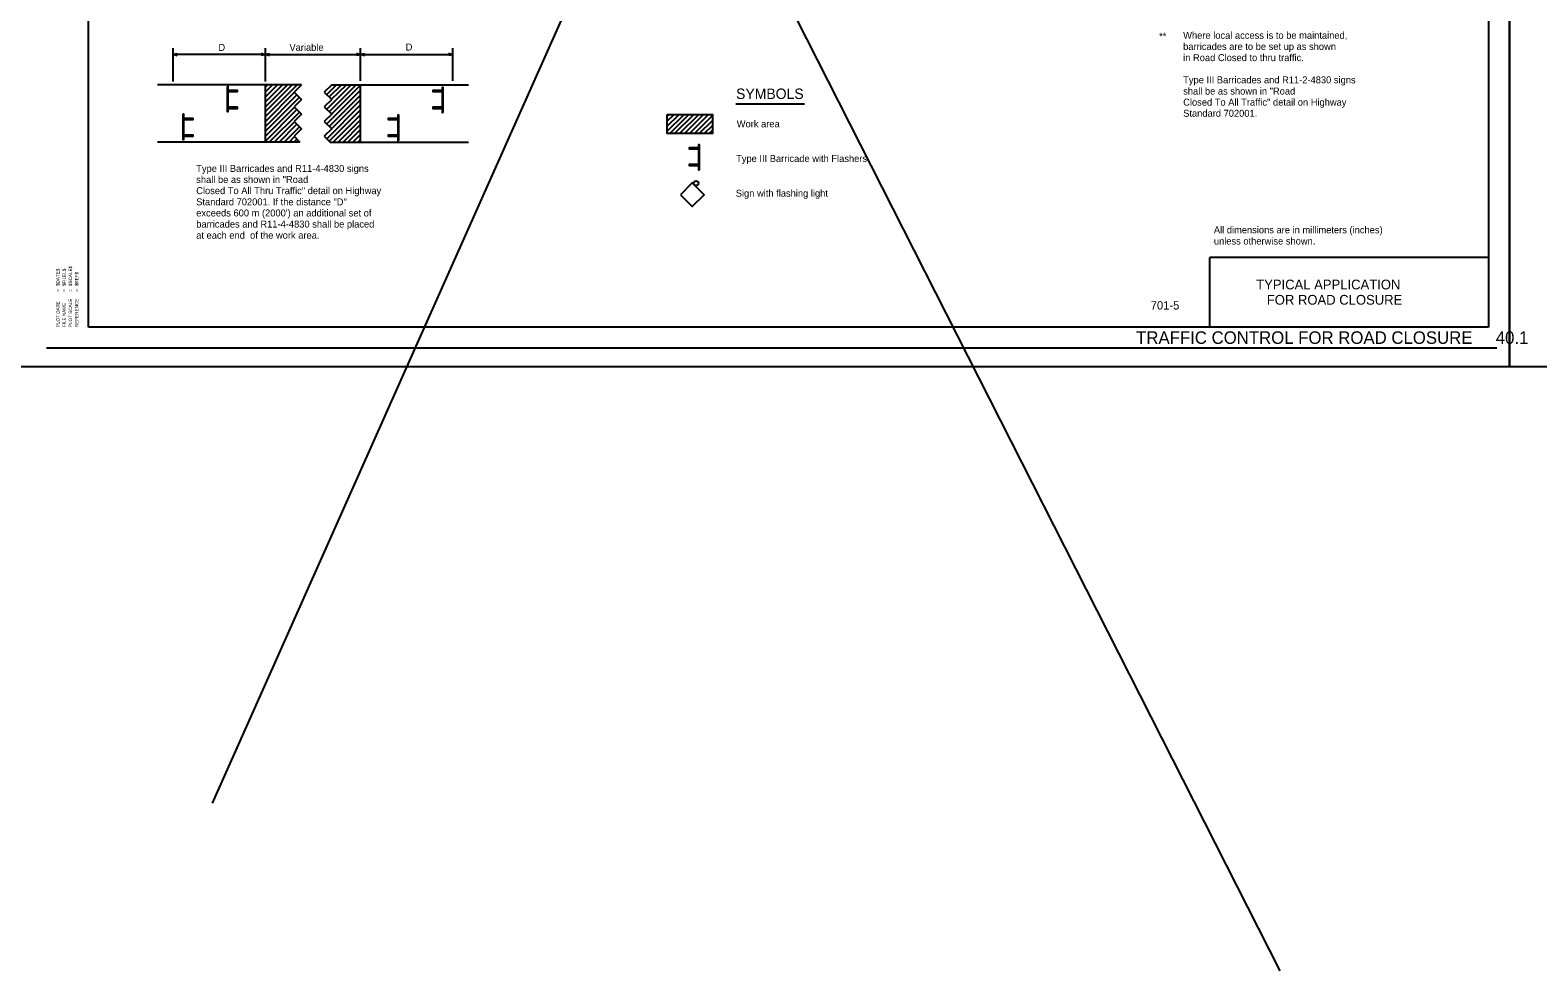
# Model space of a CAD drawing. Extents: x 2147643 to 2167443, y 2146757 to 2149469.
# Drawn here: x 2149474 to 2151277, y 2146757 to 2147883 of the extents above; entities that cross this region are included whole.
import ezdxf

# ---------------------------------------------------------------- set-up
doc = ezdxf.new("R2010")
doc.units = 0
for name, color, linetype in [('Design_PR_EOP', 7, 'Continuous'), ('Design_PR_Roadway Dimensions', 7, 'Continuous'), ('Design_PR_Roadway Notes', 7, 'Continuous'), ('Level 1', 7, 'Continuous'), ('Level 23', 7, 'Continuous'), ('Removal_Items', 7, 'Continuous'), ('Sheets_General Details', 7, 'Continuous'), ('Sheets_Plotter Plotting Border', 7, 'Continuous'), ('Stage_Construction Traffic Control', 7, 'Continuous')]:
    doc.layers.add(name, color=color, linetype=linetype)

msp = doc.modelspace()

# ---------------------------------------------------------------- linework, layer by layer
at = {"layer": 'Design_PR_EOP'}
for p, q in [((2149798.2, 2147817.3), (2149625.7, 2147817.3)), ((2149754.9, 2147748.6), (2149754.9, 2147817.3)), ((2149798.2, 2147817.3), (2149789.4, 2147808.5)), ((2149834.3, 2147817.3), (2149825.4, 2147808.5)), ((2149834.3, 2147817.3), (2149997.9, 2147817.3)), ((2149868.8, 2147748.6), (2149868.8, 2147817.3)), ((2149789.4, 2147808.5), (2149798.2, 2147799.7)), ((2149798.2, 2147799.7), (2149789.4, 2147790.8)), ((2149825.4, 2147808.5), (2149834.3, 2147799.7)), ((2149834.3, 2147799.7), (2149825.4, 2147790.8)), ((2149789.4, 2147790.8), (2149798.2, 2147782)), ((2149798.2, 2147782), (2149789.4, 2147773.2)), ((2149825.4, 2147790.8), (2149834.3, 2147782)), ((2149834.3, 2147782), (2149825.4, 2147773.2)), ((2149789.4, 2147773.2), (2149798.2, 2147764.3)), ((2149798.2, 2147764.3), (2149789.4, 2147755.5)), ((2149825.4, 2147773.2), (2149834.3, 2147764.3)), ((2149834.3, 2147764.3), (2149825.4, 2147755.5)), ((2149796.3, 2147748.6), (2149625.7, 2147748.6)), ((2149789.4, 2147755.5), (2149796.3, 2147748.6)), ((2149825.4, 2147755.5), (2149832.3, 2147748.6)), ((2149832.3, 2147748.6), (2149997.9, 2147748.6))]:
    msp.add_line(p, q, dxfattribs=at)
at = {"layer": 'Design_PR_Roadway Dimensions'}
for p, q in [((2149644.5, 2147821), (2149644.5, 2147861.1)), ((2149754.9, 2147853.4), (2149644.5, 2147853.4)), ((2149754.9, 2147821), (2149754.9, 2147861.1)), ((2149754.9, 2147853.4), (2149868.8, 2147853.4)), ((2149868.8, 2147822), (2149868.8, 2147861.1)), ((2149868.8, 2147853.4), (2149979.1, 2147853.4)), ((2149979.1, 2147822), (2149979.1, 2147861.1))]:
    msp.add_line(p, q, dxfattribs=at)
for points in [[(2149649.5, 2147852.4), (2149649.1, 2147853.3), (2149649, 2147854.3), (2149647, 2147853.9), (2149644.5, 2147853.4), (2149647.2, 2147852.9)], [(2149749.9, 2147854.5), (2149750.3, 2147853.5), (2149750.5, 2147852.6), (2149752.4, 2147853), (2149754.9, 2147853.4), (2149752.2, 2147853.9)], [(2149759.9, 2147852.4), (2149759.5, 2147853.3), (2149759.3, 2147854.3), (2149757.4, 2147853.9), (2149754.9, 2147853.4), (2149757.6, 2147852.9)], [(2149863.8, 2147854.5), (2149864.2, 2147853.5), (2149864.3, 2147852.6), (2149866.3, 2147853), (2149868.8, 2147853.4), (2149866.1, 2147853.9)], [(2149873.8, 2147852.4), (2149873.4, 2147853.3), (2149873.2, 2147854.3), (2149871.3, 2147853.9), (2149868.8, 2147853.4), (2149871.4, 2147852.9)], [(2149974.1, 2147854.5), (2149974.6, 2147853.5), (2149974.7, 2147852.6), (2149976.6, 2147853), (2149979.1, 2147853.4), (2149976.5, 2147853.9)]]:
    msp.add_lwpolyline(points, close=True, dxfattribs=at)
at = {"layer": 'Design_PR_Roadway Notes'}
msp.add_line((2150317.5, 2147794.5), (2150399.8, 2147794.5), dxfattribs=at)
at = {"layer": 'Level 23'}
for p, q in [((2149691.5, 2146957.3), (2150731.3, 2149292.2)), ((2149764.5, 2149128.1), (2150968.5, 2146756.7))]:
    msp.add_line(p, q, dxfattribs=at)
at = {"layer": 'Removal_Items'}
for p, q in [((2149754.9, 2147814.6), (2149757.7, 2147817.3)), ((2149754.9, 2147808.7), (2149763.6, 2147817.3)), ((2149754.9, 2147802.8), (2149769.4, 2147817.3)), ((2149754.9, 2147796.9), (2149775.3, 2147817.3)), ((2149754.9, 2147791), (2149781.2, 2147817.3)), ((2149754.9, 2147785.1), (2149787.1, 2147817.3)), ((2149754.9, 2147779.2), (2149793, 2147817.3)), ((2149828.3, 2147805.6), (2149840, 2147817.3)), ((2149828.3, 2147788), (2149857.6, 2147817.3)), ((2149828.3, 2147770.3), (2149868.8, 2147810.8)), ((2149831.2, 2147802.7), (2149845.9, 2147817.3)), ((2149831.2, 2147785), (2149863.5, 2147817.3)), ((2149834.2, 2147799.8), (2149851.8, 2147817.3)), ((2149834.2, 2147782.1), (2149868.8, 2147816.7)), ((2149754.9, 2147773.3), (2149789.7, 2147808.2)), ((2149754.9, 2147767.4), (2149792.7, 2147805.2)), ((2149754.9, 2147761.5), (2149795.6, 2147802.3)), ((2149828.3, 2147752.6), (2149868.8, 2147793.1)), ((2149831.2, 2147767.3), (2149868.8, 2147804.9)), ((2149834.2, 2147764.4), (2149868.8, 2147799)), ((2149754.9, 2147755.6), (2149789.7, 2147790.5)), ((2149754.9, 2147749.8), (2149792.7, 2147787.6)), ((2149759.6, 2147748.6), (2149795.6, 2147784.6)), ((2149831.2, 2147749.7), (2149868.8, 2147787.2)), ((2149836, 2147748.6), (2149868.8, 2147781.3)), ((2149841.9, 2147748.6), (2149868.8, 2147775.4)), ((2150235.7, 2147779.5), (2150238, 2147781.7)), ((2150235.7, 2147773.6), (2150243.9, 2147781.7)), ((2150235.7, 2147767.7), (2150249.8, 2147781.7)), ((2150235.7, 2147761.8), (2150255.7, 2147781.7)), ((2150238.6, 2147758.8), (2150261.6, 2147781.7)), ((2150244.5, 2147758.8), (2150267.5, 2147781.7)), ((2150250.4, 2147758.8), (2150273.4, 2147781.7)), ((2150256.3, 2147758.8), (2150279.2, 2147781.7)), ((2150262.2, 2147758.8), (2150285.1, 2147781.7)), ((2150268.1, 2147758.8), (2150289.7, 2147780.4)), ((2150274, 2147758.8), (2150289.7, 2147774.5)), ((2149765.5, 2147748.6), (2149789.7, 2147772.8)), ((2149771.4, 2147748.6), (2149792.7, 2147769.9)), ((2149777.3, 2147748.6), (2149795.6, 2147766.9)), ((2149847.8, 2147748.6), (2149868.8, 2147769.5)), ((2149853.7, 2147748.6), (2149868.8, 2147763.6)), ((2149859.6, 2147748.6), (2149868.8, 2147757.8)), ((2150279.9, 2147758.8), (2150289.7, 2147768.6)), ((2150285.8, 2147758.8), (2150289.7, 2147762.7)), ((2149783.2, 2147748.6), (2149789.7, 2147755.1)), ((2149789.1, 2147748.6), (2149792.7, 2147752.2)), ((2149865.5, 2147748.6), (2149868.8, 2147751.9))]:
    msp.add_line(p, q, dxfattribs=at)
at = {"layer": 'Sheets_General Details'}
for p, q in [((2151243.2, 2148624.6), (2151243.2, 2147479.6)), ((2151243.2, 2147479.6), (2151243.2, 2148624.6)), ((2149543.2, 2147527.1), (2149543.2, 2148577.1)), ((2151218.2, 2148577.1), (2151218.2, 2147527.1)), ((2151218.2, 2147610.4), (2150884.8, 2147610.4)), ((2150884.8, 2147527.1), (2150884.8, 2147610.4)), ((2151218.2, 2147527.1), (2149543.2, 2147527.1)), ((2151227.8, 2147502.1), (2149493.1, 2147502.1)), ((2151243.2, 2147479.6), (2149443.2, 2147479.6)), ((2153043.2, 2147479.6), (2151243.2, 2147479.6))]:
    msp.add_line(p, q, dxfattribs=at)
at = {"layer": 'Sheets_Plotter Plotting Border'}
for points in [[(2149443.2, 2148624.6), (2151243.2, 2148624.6), (2151243.2, 2147479.6), (2149443.2, 2147479.6)], [(2151243.2, 2148624.6), (2153043.2, 2148624.6), (2153043.2, 2147479.6), (2151243.2, 2147479.6)]]:
    msp.add_lwpolyline(points, close=True, dxfattribs=at)
at = {"layer": 'Stage_Construction Traffic Control'}
for points in [[(2149709.2, 2147815.3), (2149709.2, 2147785.3), (2149710.5, 2147785.3), (2149710.5, 2147789), (2149721.7, 2147789), (2149721.7, 2147790.3), (2149710.5, 2147790.3), (2149710.5, 2147809), (2149721.7, 2147809), (2149721.7, 2147810.3), (2149710.5, 2147810.3), (2149710.5, 2147815.3), (2149709.2, 2147815.3)], [(2149967.7, 2147784), (2149967.7, 2147814), (2149966.4, 2147814), (2149966.4, 2147810.3), (2149955.2, 2147810.3), (2149955.2, 2147809), (2149966.4, 2147809), (2149966.4, 2147790.3), (2149955.2, 2147790.3), (2149955.2, 2147789), (2149966.4, 2147789), (2149966.4, 2147784), (2149967.7, 2147784)], [(2149656, 2147781.9), (2149656, 2147751.9), (2149657.2, 2147751.9), (2149657.2, 2147755.7), (2149668.5, 2147755.7), (2149668.5, 2147756.9), (2149657.2, 2147756.9), (2149657.2, 2147775.7), (2149668.5, 2147775.7), (2149668.5, 2147776.9), (2149657.2, 2147776.9), (2149657.2, 2147781.9), (2149656, 2147781.9)], [(2149914.4, 2147750.7), (2149914.4, 2147780.7), (2149913.2, 2147780.7), (2149913.2, 2147776.9), (2149901.9, 2147776.9), (2149901.9, 2147775.7), (2149913.2, 2147775.7), (2149913.2, 2147756.9), (2149901.9, 2147756.9), (2149901.9, 2147755.7), (2149913.2, 2147755.7), (2149913.2, 2147750.7), (2149914.4, 2147750.7)], [(2150274.3, 2147715.4), (2150274.3, 2147745.4), (2150273.1, 2147745.4), (2150273.1, 2147741.6), (2150261.8, 2147741.6), (2150261.8, 2147740.4), (2150273.1, 2147740.4), (2150273.1, 2147721.6), (2150261.8, 2147721.6), (2150261.8, 2147720.4), (2150273.1, 2147720.4), (2150273.1, 2147715.4), (2150274.3, 2147715.4)]]:
    msp.add_lwpolyline(points, dxfattribs=at)
for points in [[(2150235.7, 2147781.7), (2150289.7, 2147781.7), (2150289.7, 2147758.8), (2150235.7, 2147758.8)], [(2150251.4, 2147685.6), (2150265.6, 2147671.5), (2150279.7, 2147685.6), (2150265.6, 2147699.8)]]:
    msp.add_lwpolyline(points, close=True, dxfattribs=at)
msp.add_circle((2150270.1, 2147699.4), 2.85, dxfattribs=at)

# ---------------------------------------------------------------- texts
at = {"layer": 'Design_PR_Roadway Notes'}
for s, height, p in [('D', 8.33, (2149698.8, 2147857.8)), ('Variable', 8.33, (2149783.7, 2147857.8)), ('D', 8.33, (2149922.8, 2147858.2)), ('**', 8.33, (2150824, 2147871.1)), ('Where local access is to be maintained,', 8.333, (2150852.8, 2147872.2)), ('barricades are to be set up as shown', 8.333, (2150852.8, 2147858.9)), ('in Road Closed to thru traffic.', 8.333, (2150852.8, 2147845.5)), ('SYMBOLS', 12.5, (2150318, 2147800.2)), ('Type III Barricades and R11-2-4830 signs', 8.333, (2150852.8, 2147818.9)), ('shall be as shown in "Road', 8.333, (2150852.8, 2147805.5)), ('Closed To All Traffic" detail on Highway', 8.333, (2150852.8, 2147792.2)), ('Work area', 8.33, (2150318.8, 2147766.3)), ('Standard 702001.', 8.333, (2150852.8, 2147778.9)), ('Type III Barricades and R11-4-4830 signs', 8.333, (2149672.2, 2147712.9)), ('Type III Barricade with Flashers', 8.333, (2150318, 2147724.8)), ('shall be as shown in "Road', 8.333, (2149672.2, 2147699.6)), ('Closed To All Thru Traffic" detail on Highway', 8.333, (2149672.2, 2147686.3)), ('Sign with flashing light', 8.333, (2150317.6, 2147683.2)), ('Standard 702001. If the distance "D"', 8.333, (2149672.2, 2147672.9)), ("exceeds 600 m (2000') an additional set of", 8.333, (2149672.2, 2147659.6)), ('barricades and R11-4-4830 shall be placed', 8.333, (2149672.2, 2147646.3)), ('All dimensions are in millimeters (inches)', 8.333, (2150889.5, 2147639.4)), ('at each end  of the work area.', 8.333, (2149672.2, 2147632.9)), ('unless otherwise shown.', 8.333, (2150889.5, 2147626)), ('TYPICAL APPLICATION', 11.667, (2150940.1, 2147572.3)), ('FOR ROAD CLOSURE', 11.667, (2150952.8, 2147554))]:
    msp.add_text(s, height=height, dxfattribs=at).set_placement(p)
at = {"layer": 'Level 1'}
msp.add_text('701-5', height=10, dxfattribs=at).set_placement((2150814, 2147548.2))
at = {"layer": 'Level 23'}
msp.add_text('TRAFFIC CONTROL FOR ROAD CLOSURE     40.1', height=15, dxfattribs=at).set_placement((2150796.5, 2147507.1))
at = {"layer": 'Sheets_General Details'}
for s, p in [('$DATE$', (2149508.7, 2147576.2)), ('$FILEL$', (2149516.2, 2147576.2)), ('$SCALE$', (2149523.7, 2147576.2)), ('$REF$', (2149531.2, 2147576.2)), ('=', (2149508.7, 2147569.4)), ('=', (2149516.2, 2147569.4)), ('PLOT SCALE', (2149523.7, 2147527.1)), ('=', (2149523.7, 2147569.4)), ('REFERENCE', (2149531.2, 2147527.1)), ('=', (2149531.2, 2147569.4)), ('PLOT DATE', (2149508.7, 2147527.1)), ('FILE NAME', (2149516.2, 2147527.1))]:
    msp.add_text(s, height=4, rotation=90, dxfattribs=at).set_placement(p)

doc.saveas('drawing.dxf')
